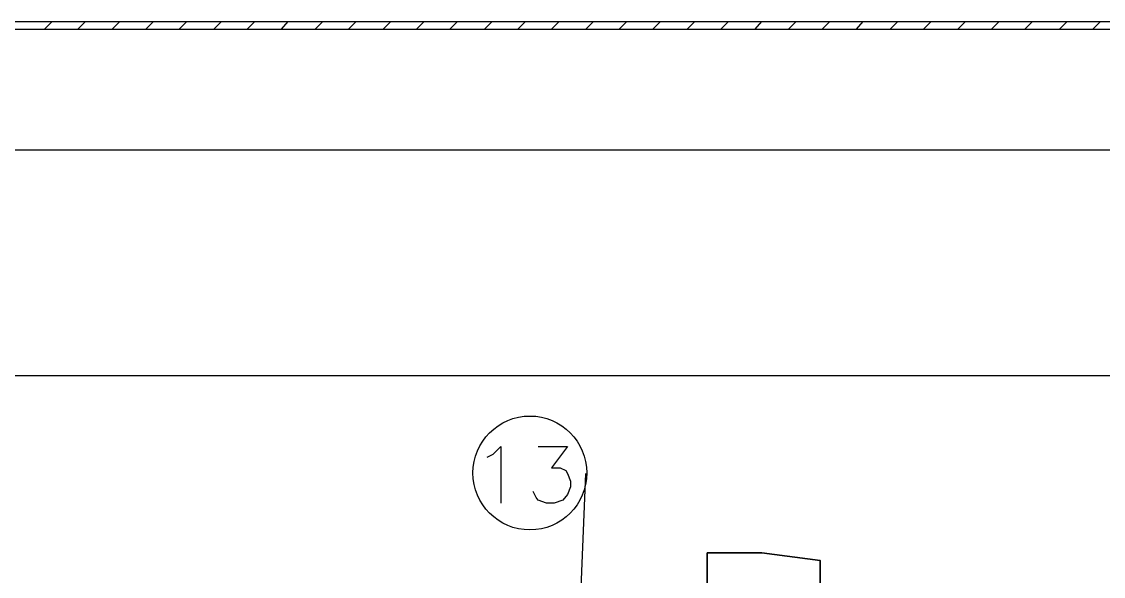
# Model space of a CAD drawing. Header units: feet. Extents: x -159 to 1687, y -48 to 1556.
# Drawn here: x 550.8143 to 551.2855, y 1044.7584 to 1044.9999 of the extents above; entities that cross this region are included whole.
import ezdxf

# ---------------------------------------------------------------- set-up
doc = ezdxf.new("R2010")
doc.units = ezdxf.units.FT
doc.header["$MEASUREMENT"] = 0
for name, color, linetype in [('PDF_0', 7, 'Continuous'), ('PDF_Cajetín', 7, 'Continuous'), ('PDF_Cuadro', 7, 'Continuous'), ('PDF_Prensaestopas', 7, 'Continuous')]:
    doc.layers.add(name, color=color, linetype=linetype)
doc.layers.add('PDF_Placa', color=7, linetype='Continuous', true_color=0xb9b9b9)

msp = doc.modelspace()

# ---------------------------------------------------------------- linework, layer by layer
at = {"layer": 'PDF_0', "lineweight": 25}
msp.add_line((551.66965, 1044.8457), (550.19333, 1044.8457), dxfattribs=at)
msp.add_lwpolyline([(550.19333, 1044.94404), (551.66965, 1044.94404), (551.66965, 1043.50022), (550.19333, 1043.50022)], close=True, dxfattribs=at)
at = {"layer": 'PDF_Cajetín', "lineweight": 35}
msp.add_lwpolyline([(551.11296, 1044.73903), (551.11296, 1044.76861), (551.13671, 1044.76861), (551.16213, 1044.76528), (551.16213, 1044.73903)], dxfattribs=at)
at = {"layer": 'PDF_Cuadro', "lineweight": 25}
for points in [[(550.11125, 1043.0402), (550.11125, 1044.9907), (550.12041, 1044.99987), (551.74257, 1044.99987)], [(550.12041, 1044.99654), (551.74257, 1044.99654)], [(550.8242, 1044.99654), (550.82753, 1044.99987)], [(550.83878, 1044.99654), (550.84211, 1044.99987)], [(550.85378, 1044.99654), (550.85711, 1044.99987)], [(550.86836, 1044.99654), (550.8717, 1044.99987)], [(550.88295, 1044.99654), (550.88628, 1044.99987)], [(550.89795, 1044.99654), (550.90128, 1044.99987)], [(550.91253, 1044.99654), (550.91587, 1044.99987)], [(550.92753, 1044.99654), (550.93045, 1044.99987)], [(550.94212, 1044.99654), (550.94545, 1044.99987)], [(550.9567, 1044.99654), (550.96004, 1044.99987)], [(550.9717, 1044.99654), (550.97504, 1044.99987)], [(550.98629, 1044.99654), (550.98962, 1044.99987)], [(551.00087, 1044.99654), (551.0042, 1044.99987)], [(551.01587, 1044.99654), (551.01921, 1044.99987)], [(551.03046, 1044.99654), (551.03379, 1044.99987)], [(551.04504, 1044.99654), (551.04837, 1044.99987)], [(551.06004, 1044.99654), (551.06337, 1044.99987)], [(551.07462, 1044.99654), (551.07796, 1044.99987)], [(551.08921, 1044.99654), (551.09254, 1044.99987)], [(551.10421, 1044.99654), (551.10754, 1044.99987)], [(551.11879, 1044.99654), (551.12213, 1044.99987)], [(551.13379, 1044.99654), (551.13671, 1044.99987)], [(551.14838, 1044.99654), (551.15171, 1044.99987)], [(551.16296, 1044.99654), (551.1663, 1044.99987)], [(551.17796, 1044.99654), (551.18088, 1044.99987)], [(551.19255, 1044.99654), (551.19588, 1044.99987)], [(551.20713, 1044.99654), (551.21046, 1044.99987)], [(551.22213, 1044.99654), (551.22547, 1044.99987)], [(551.23672, 1044.99654), (551.24005, 1044.99987)], [(551.2513, 1044.99654), (551.25463, 1044.99987)], [(551.2663, 1044.99654), (551.26963, 1044.99987)], [(551.28088, 1044.99654), (551.28422, 1044.99987)]]:
    msp.add_lwpolyline(points, dxfattribs=at)
at = {"layer": 'PDF_Placa', "lineweight": 25}
msp.add_lwpolyline([(550.25875, 1044.8557), (550.25875, 1044.92778), (550.275, 1044.94404), (551.58757, 1044.94404), (551.60382, 1044.92778), (551.60382, 1044.8557)], dxfattribs=at)
at = {"layer": 'PDF_Prensaestopas', "color": 5, "lineweight": 25}
for points in [[(551.01712, 1044.81028), (551.01962, 1044.81153), (551.02296, 1044.81486), (551.02296, 1044.79028)], [(551.03921, 1044.81486), (551.05212, 1044.81486), (551.04504, 1044.8057), (551.04879, 1044.8057), (551.05129, 1044.80445), (551.05212, 1044.8032), (551.05337, 1044.79986), (551.05337, 1044.79736), (551.05212, 1044.79403), (551.05004, 1044.79153), (551.04629, 1044.79028), (551.04296, 1044.79028), (551.03921, 1044.79153), (551.03837, 1044.79278), (551.03712, 1044.79528)], [(551.05087, 1044.58235), (551.05129, 1044.58985), (551.06004, 1044.8032)]]:
    msp.add_lwpolyline(points, dxfattribs=at)
msp.add_circle((551.03566, 1044.8034), 0.02479, dxfattribs=at)

doc.saveas('drawing.dxf')
